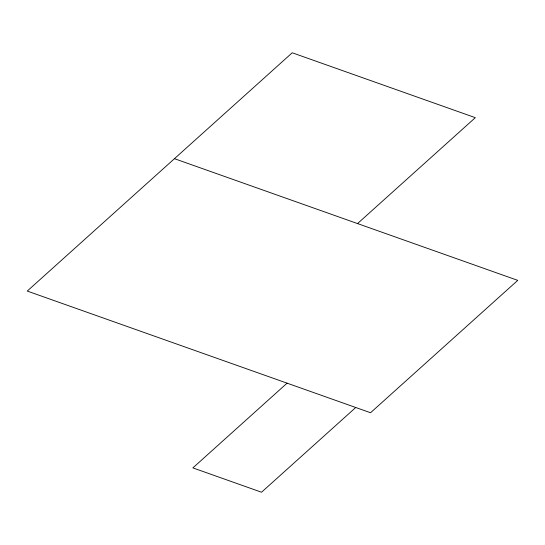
<?xml version="1.0" encoding="UTF-8"?>
<svg xmlns="http://www.w3.org/2000/svg" width="545" height="545" viewBox="0 0 545 545"><rect width="100%" height="100%" fill="white"/><g stroke="black" fill="none" stroke-linecap="round" stroke-linejoin="round"><path stroke-width="0.82" d="M357.547 223.579L475.315 117.672L292.229 52.776L27.25 291.064L370.539 412.742L517.75 280.362L174.461 158.684M287.086 383.162L192.876 467.889L261.532 492.224L355.749 407.496"/></g></svg>
